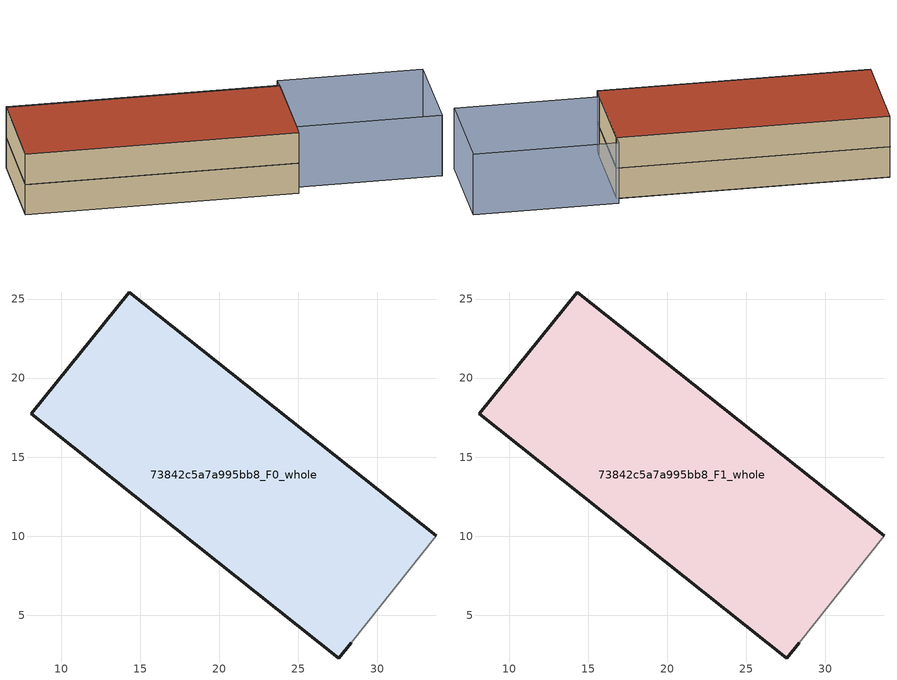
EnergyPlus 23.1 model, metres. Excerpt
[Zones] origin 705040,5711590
73842c5a7a995bb8_F0_whole
 floor ground (EU_floor_Construction): 28.34,3.26 33.71,10.03 14.3,25.44 8.13,17.73 27.55,2.3 z0
 wall outside (EU_wall_Construction): 28.34,3.26 27.55,2.3 8.13,17.73 14.3,25.44 33.71,10.03 z0:3
 wall adiabatic (EU_wall_Construction): 33.71,10.03 28.34,3.26 z0:3
73842c5a7a995bb8_F1_whole
 floor to 73842c5a7a995bb8_F0_whole (EU_floor_Construction): 28.34,3.26 33.71,10.03 14.3,25.44 8.13,17.73 27.55,2.3 z3
 wall outside (EU_wall_Construction): 28.34,3.26 27.55,2.3 8.13,17.73 14.3,25.44 33.71,10.03 z3:6
 wall adiabatic (EU_wall_Construction): 33.71,10.03 28.34,3.26 z3:6
 roof outside (EU_roof_Construction): 33.71,10.03 28.34,3.26 27.55,2.3 8.13,17.73 14.3,25.44 z6
shading: 38.67,-4.91 28.34,3.26 / 28.34,3.26 34.32,10.83 / 34.32,10.83 44.66,2.67 / 44.66,2.67 38.67,-4.91 z0:6
[Building]
EU S2 Campaign: North Axis=0; Terrain=City; Solar Distribution=FullExterior
[Site:Location]
London: Latitude=51.5; Longitude=-0.5; Time Zone=0; Elevation=25
[SizingPeriod:WeatherFileDays]
AnnualSizingPeriod: Begin Month=1; Begin Day of Month=1; End Month=12; End Day of Month=31; Day of Week for Start Day=Monday; Use Weather File Daylight Saving Period=No; Use Weather File Rain and Snow Indicators=No
[MATERIAL]
EU_InternalMass_Material: Roughness=MediumRough; Thickness=0.1; Conductivity=1; Density=1800; Specific Heat=900; Thermal Absorptance=0.9; Solar Absorptance=0.7; Visible Absorptance=0.7
[MATERIAL:NOMASS] Roughness=MediumRough; Thermal Absorptance=0.9; Solar Absorptance=0.7; Visible Absorptance=0.7
Name | Thermal Resistance
EU_wall_NoMass | 0.635353
EU_roof_NoMass | 0.675062
EU_floor_NoMass | 1.96382
[CONSTRUCTION]
EU_wall_Construction: EU_wall_NoMass
EU_roof_Construction: EU_roof_NoMass
EU_floor_Construction: EU_floor_NoMass
EU_InternalMass_Construction: EU_InternalMass_Material
[ZONE] Type=1; Multiplier=1; Ceiling Height=autocalculate; Floor Area=autocalculate; Part of Total Floor Area=Yes
Name | Volume
73842c5a7a995bb8_F0_whole | 735.203
73842c5a7a995bb8_F1_whole | 735.204
[INTERNALMASS] Construction=EU_InternalMass_Construction; Surface Area=245.064
Name | Zone or ZoneList
73842c5a7a995bb8_F0_whole_EU_InternalMass | 73842c5a7a995bb8_F0_whole
73842c5a7a995bb8_F1_whole_EU_InternalMass | 73842c5a7a995bb8_F1_whole
[OTHEREQUIPMENT] Fuel Type=Electricity; Design Level Calculation Method=Watts/Area; Power per Zone Floor Area=1; Fraction Latent=0; Fraction Radiant=0; Fraction Lost=0; Carbon Dioxide Generation Rate=0; EndUse Subcategory=EU_Step8_InternalGains
Name | Zone or ZoneList or Space or SpaceList | Schedule
EU_Step8_InternalGain_73842c5a7a995bb8_F0_whole_f000 | 73842c5a7a995bb8_F0_whole | EU_Step8_GainSchedule_73842c5a7a995bb8_F0_whole_f000
EU_Step8_InternalGain_73842c5a7a995bb8_F1_whole_f000 | 73842c5a7a995bb8_F1_whole | EU_Step8_GainSchedule_73842c5a7a995bb8_F1_whole_f000
[ZONEVENTILATION:DESIGNFLOWRATE] Schedule=EU_AlwaysOn; Design Flow Rate Calculation Method=AirChanges/Hour; Air Changes per Hour=0.555504; Ventilation Type=Natural; Fan Pressure Rise=0; Fan Total Efficiency=1; Constant Term Coefficient=1; Temperature Term Coefficient=0; Velocity Term Coefficient=0; Velocity Squared Term Coefficient=0; Minimum Indoor Temperature=-100; Maximum Indoor Temperature=100; Delta Temperature=-100; Minimum Outdoor Temperature=-100; Maximum Outdoor Temperature=100; Maximum Wind Speed=40
Name | Zone or ZoneList or Space or SpaceList
EU_ConstantAir_73842c5a7a995bb8_F0_whole | 73842c5a7a995bb8_F0_whole
EU_ConstantAir_73842c5a7a995bb8_F1_whole | 73842c5a7a995bb8_F1_whole
[HVACTEMPLATE:THERMOSTAT] Constant Heating Setpoint=20; Constant Cooling Setpoint=50
EU_HeatOnly_73842c5a7a995bb8_F0_whole; EU_HeatOnly_73842c5a7a995bb8_F1_whole
[HVACTEMPLATE:ZONE:IDEALLOADSAIRSYSTEM] System Availability Schedule=EU_AlwaysOn; Maximum Heating Supply Air Temperature=50; Minimum Cooling Supply Air Temperature=13; Maximum Heating Supply Air Humidity Ratio=0.0156; Minimum Cooling Supply Air Humidity Ratio=0.0077; Heating Limit=NoLimit; Cooling Limit=NoLimit; Heating Availability Schedule=EU_AlwaysOn; Cooling Availability Schedule=EU_CoolingOff; Dehumidification Control Type=ConstantSensibleHeatRatio; Cooling Sensible Heat Ratio=0.7; Dehumidification Setpoint=60; Humidification Control Type=None; Humidification Setpoint=30; Outdoor Air Method=None; Outdoor Air Flow Rate per Person=0.00944; Outdoor Air Flow Rate per Zone Floor Area=0; Outdoor Air Flow Rate per Zone=0; Demand Controlled Ventilation Type=None; Outdoor Air Economizer Type=NoEconomizer; Heat Recovery Type=None; Sensible Heat Recovery Effectiveness=0.7; Latent Heat Recovery Effectiveness=0.65
Name | Template Thermostat
73842c5a7a995bb8_F0_whole | EU_HeatOnly_73842c5a7a995bb8_F0_whole
73842c5a7a995bb8_F1_whole | EU_HeatOnly_73842c5a7a995bb8_F1_whole
[SIZING:ZONE] Zone Cooling Design Supply Air Temperature Input Method=SupplyAirTemperature; Zone Cooling Design Supply Air Temperature=13; Zone Heating Design Supply Air Temperature Input Method=SupplyAirTemperature; Zone Heating Design Supply Air Temperature=50; Zone Cooling Design Supply Air Humidity Ratio=0.008; Zone Heating Design Supply Air Humidity Ratio=0.008; Cooling Design Air Flow Method=DesignDay; Cooling Design Air Flow Rate=0; Cooling Minimum Air Flow per Zone Floor Area=0.000762; Cooling Minimum Air Flow=0; Cooling Minimum Air Flow Fraction=0.2; Heating Design Air Flow Method=DesignDay; Heating Design Air Flow Rate=0; Heating Maximum Air Flow per Zone Floor Area=0.002032; Heating Maximum Air Flow=0.141576; Heating Maximum Air Flow Fraction=0.3; Account for Dedicated Outdoor Air System=No; Dedicated Outdoor Air System Control Strategy=NeutralSupplyAir; Dedicated Outdoor Air Low Setpoint Temperature for Design=autosize; Dedicated Outdoor Air High Setpoint Temperature for Design=autosize; Zone Load Sizing Method=Sensible Load Only No Latent Load; Zone Latent Cooling Design Supply Air Humidity Ratio Input Method=HumidityRatioDifference; Zone Cooling Design Supply Air Humidity Ratio Difference=0.005; Zone Latent Heating Design Supply Air Humidity Ratio Input Method=HumidityRatioDifference; Zone Humidification Design Supply Air Humidity Ratio Difference=0.005
73842c5a7a995bb8_F0_whole; 73842c5a7a995bb8_F1_whole
[SCHEDULE:CONSTANT]
Name | Hourly Value
EU_AlwaysOn | 1
EU_CoolingOff | 0
[SCHEDULE:FILE] Column Number=1; Rows to Skip at Top=0; Number of Hours of Data=8760; Column Separator=Comma; Interpolate to Timestep=No; Minutes per Item=60; Adjust Schedule for Daylight Savings=Yes
Name | File
EU_Step8_GainSchedule_73842c5a7a995bb8_F0_whole_f000 | ../../schedules/73842c5a7a995bb8/73842c5a7a995bb8_F0_whole_f000_gain.csv
EU_Step8_GainSchedule_73842c5a7a995bb8_F1_whole_f000 | ../../schedules/73842c5a7a995bb8/73842c5a7a995bb8_F1_whole_f000_gain.csv
